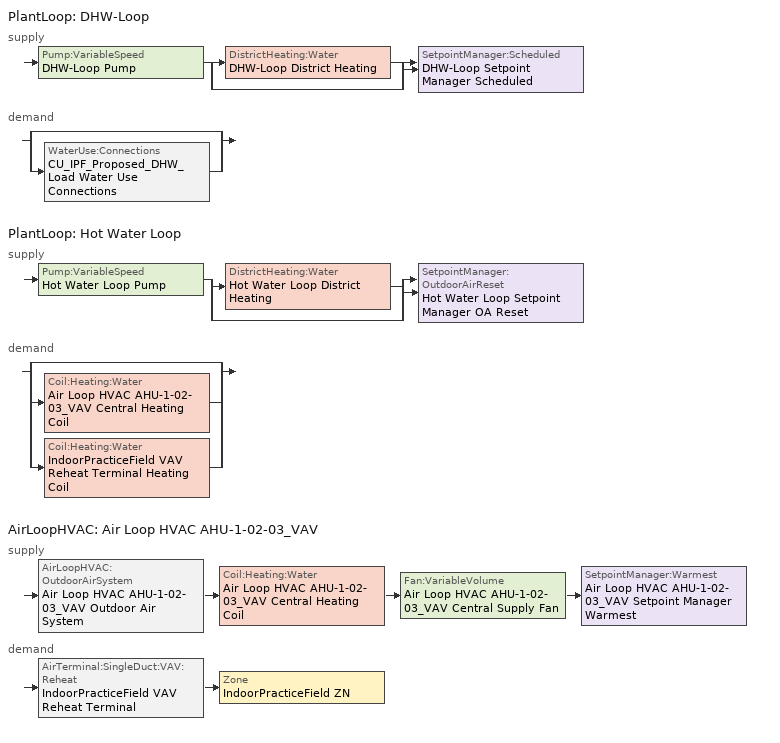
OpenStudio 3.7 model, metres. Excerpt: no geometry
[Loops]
PlantLoop 'DHW-Loop'
 supply: Pump:VariableSpeed 'DHW-Loop Pump' > split
  | DistrictHeating:Water 'DHW-Loop District Heating'
  | bypass
  join > SetpointManager:Scheduled 'DHW-Loop Setpoint Manager Scheduled'
 demand: split
  | bypass
  | WaterUse:Connections 'CU_IPF_Proposed_DHW_Load Water Use Connections'
PlantLoop 'Hot Water Loop'
 supply: Pump:VariableSpeed 'Hot Water Loop Pump' > split
  | DistrictHeating:Water 'Hot Water Loop District Heating'
  | bypass
  join > SetpointManager:OutdoorAirReset 'Hot Water Loop Setpoint Manager OA Reset'
 demand: split
  | bypass
  | Coil:Heating:Water 'Air Loop HVAC AHU-1-02-03_VAV Central Heating Coil'
  | Coil:Heating:Water 'IndoorPracticeField VAV Reheat Terminal Heating Coil'
AirLoopHVAC 'Air Loop HVAC AHU-1-02-03_VAV'
 supply: AirLoopHVAC:OutdoorAirSystem 'Air Loop HVAC AHU-1-02-03_VAV Outdoor Air System' > Coil:Heating:Water 'Air Loop HVAC AHU-1-02-03_VAV Central Heating Coil' > Fan:VariableVolume 'Air Loop HVAC AHU-1-02-03_VAV Central Supply Fan' > SetpointManager:Warmest 'Air Loop HVAC AHU-1-02-03_VAV Setpoint Manager Warmest'
 demand: AirTerminal:SingleDuct:VAV:Reheat 'IndoorPracticeField VAV Reheat Terminal' > Zone 'IndoorPracticeField ZN'
[Sizing:Zone]
IndoorPracticeField ZN: Zone Cooling Design Supply Air Temperature Input Method=SupplyAirTemperature; Zone Cooling Design Supply Air Temperature {C}=12.78; Zone Cooling Design Supply Air Temperature Difference {deltaC}=11.11; Zone Heating Design Supply Air Temperature Input Method=SupplyAirTemperature; Zone Heating Design Supply Air Temperature {C}=32.22; Zone Heating Design Supply Air Temperature Difference {deltaC}=11.11; Zone Cooling Design Supply Air Humidity Ratio {kg-H2O/kg-air}=0.0085; Zone Heating Design Supply Air Humidity Ratio {kg-H2O/kg-air}=0.008; Cooling Design Air Flow Method=DesignDay; Heating Design Air Flow Method=DesignDay; Account for Dedicated Outdoor Air System=No; Dedicated Outdoor Air System Control Strategy=NeutralSupplyAir; Dedicated Outdoor Air Low Setpoint Temperature for Design {C}=Autosize; Dedicated Outdoor Air High Setpoint Temperature for Design {C}=Autosize; Zone Load Sizing Method=Sensible Load Only No Latent Load; Zone Latent Cooling Design Supply Air Humidity Ratio Input Method=HumidityRatioDifference; Zone Cooling Design Supply Air Humidity Ratio Difference {kgWater/kgDryAir}=0.005; Zone Latent Heating Design Supply Air Humidity Ratio Input Method=HumidityRatioDifference; Zone Humidification Design Supply Air Humidity Ratio Difference {kgWater/kgDryAir}=0.005
[Zone equipment]
IndoorPracticeField ZN: IndoorPracticeField VAV Reheat Terminal
[PlantLoop] Glycol Concentration=0; Maximum Loop Temperature {C}=100; Minimum Loop Temperature {C}=10; Plant Loop Volume {m3}=Autocalculate; Load Distribution Scheme=Optimal
DHW-Loop; Hot Water Loop
[Sizing:Plant] Loop Type=Heating; Sizing Option=NonCoincident; Zone Timesteps in Averaging Window=1; Coincident Sizing Factor Mode=None
Name | Design Loop Exit Temperature {C} | Loop Design Temperature Difference {deltaC}
DHW-Loop | 60 | 11
Hot Water Loop | 82.22 | 22.22
[Pump:VariableSpeed] Rated Pump Head {Pa}=210780; Motor Efficiency=0.7; Coefficient 1 of the Part Load Performance Curve=0; Pump Control Type=Intermittent; Skin Loss Radiative Fraction=0.5; Design Power Sizing Method=PowerPerFlowPerPressure; Design Electric Power per Unit Flow Rate {W/(m3/s)}=348701.1; Design Shaft Power per Unit Flow Rate per Unit Head {W-s/m3-Pa}=1.28205; Design Minimum Flow Rate Fraction=0
Name | Coefficient 2 of the Part Load Performance Curve | Coefficient 3 of the Part Load Performance Curve | Coefficient 4 of the Part Load Performance Curve
DHW-Loop Pump | 3.2485 | -4.7443 | 2.5294
Hot Water Loop Pump | 0.5726 | -0.301 | 0.7347
[DistrictHeating:Water] Nominal Capacity {W}=1000000000; Capacity Fraction Schedule=Always On Continuous
DHW-Loop District Heating; Hot Water Loop District Heating
[SetpointManager:Scheduled]
DHW-Loop Setpoint Manager Scheduled: Control Variable=Temperature; Schedule=DHW-Loop-Temp-Schedule
[SetpointManager:OutdoorAirReset]
Hot Water Loop Setpoint Manager OA Reset: Control Variable=Temperature; Setpoint at Outdoor Low Temperature {C}=82.2222; Outdoor Low Temperature {C}=-6.66667; Setpoint at Outdoor High Temperature {C}=60; Outdoor High Temperature {C}=15.5556
[AirLoopHVAC]
Air Loop HVAC AHU-1-02-03_VAV: Availability Schedule=CU_IPF HVAC Schedule; Design Supply Air Flow Rate {m3/s}=56.6337; Design Return Air Flow Fraction of Supply Air Flow=1
[Sizing:System]
Air Loop HVAC AHU-1-02-03_VAV: Type of Load to Size On=Sensible; Design Outdoor Air Flow Rate {m3/s}=Autosize; Central Heating Maximum System Air Flow Ratio=0.3; Preheat Design Temperature {C}=7; Preheat Design Humidity Ratio {kg-H2O/kg-Air}=0.008; Precool Design Temperature {C}=12.8; Precool Design Humidity Ratio {kg-H2O/kg-Air}=0.008; Central Cooling Design Supply Air Temperature {C}=12.7778; Central Heating Design Supply Air Temperature {C}=12.7778; Sizing Option=NonCoincident; 100% Outdoor Air in Cooling=No; 100% Outdoor Air in Heating=No; Central Cooling Design Supply Air Humidity Ratio {kg-H2O/kg-Air}=0.0085; Central Heating Design Supply Air Humidity Ratio {kg-H2O/kg-Air}=0.008; Cooling Design Air Flow Method=DesignDay; Cooling Design Air Flow Rate {m3/s}=0; Heating Design Air Flow Method=DesignDay; Heating Design Air Flow Rate {m3/s}=0; System Outdoor Air Method=ZoneSum; Zone Maximum Outdoor Air Fraction=1; Cooling Supply Air Flow Rate Per Floor Area {m3/s-m2}=0.00996765; Cooling Fraction of Autosized Cooling Supply Air Flow Rate=1; Cooling Supply Air Flow Rate Per Unit Cooling Capacity {m3/s-W}=3.94755e-05; Heating Supply Air Flow Rate Per Floor Area {m3/s-m2}=0.00996765; Heating Fraction of Autosized Heating Supply Air Flow Rate=1; Heating Fraction of Autosized Cooling Supply Air Flow Rate=1; Heating Supply Air Flow Rate Per Unit Heating Capacity {m3/s-W}=3.15882e-05; Cooling Design Capacity Method=CoolingDesignCapacity; Cooling Design Capacity {W}=Autosize; Cooling Design Capacity Per Floor Area {W/m2}=234.7; Fraction of Autosized Cooling Design Capacity=1; Heating Design Capacity Method=HeatingDesignCapacity; Heating Design Capacity {W}=Autosize; Heating Design Capacity Per Floor Area {W/m2}=157; Fraction of Autosized Heating Design Capacity=1; Central Cooling Capacity Control Method=OnOff
[Fan:VariableVolume]
Air Loop HVAC AHU-1-02-03_VAV Central Supply Fan: Availability Schedule=Always On Discrete; Fan Total Efficiency=0.7; Pressure Rise {Pa}=1743.7; Maximum Flow Rate {m3/s}=56.6337; Fan Power Minimum Flow Rate Input Method=FixedFlowRate; Fan Power Minimum Flow Fraction=0; Fan Power Minimum Air Flow Rate {m3/s}=0; Motor Efficiency=0.9; Motor In Airstream Fraction=1; Fan Power Coefficient 1=0.0013; Fan Power Coefficient 2=0.147; Fan Power Coefficient 3=0.9506; Fan Power Coefficient 4=-0.0998; Fan Power Coefficient 5=0
[Coil:Heating:Water] Availability Schedule=Always On Discrete; Rated Inlet Water Temperature {C}=82.2222; Rated Outlet Water Temperature {C}=60; Rated Outlet Air Temperature {C}=32.2222
Name | Maximum Water Flow Rate {m3/s} | Performance Input Method | Rated Capacity {W} | Rated Inlet Air Temperature {C}
Air Loop HVAC AHU-1-02-03_VAV Central Heating Coil | 0.00879384 | NominalCapacity | 758292 | 5.33333
IndoorPracticeField VAV Reheat Terminal Heating Coil |  |  |  | 12.7778
[Controller:OutdoorAir]
Air Loop HVAC AHU-1-02-03_VAV Outdoor Air Controller: Minimum Outdoor Air Flow Rate {m3/s}=autosize; Maximum Outdoor Air Flow Rate {m3/s}=56.6337; Economizer Control Type=FixedDryBulb; Economizer Control Action Type=ModulateFlow; Economizer Maximum Limit Dry-Bulb Temperature {C}=100; Economizer Maximum Limit Enthalpy {J/kg}=64000; Economizer Minimum Limit Dry-Bulb Temperature {C}=-100; Lockout Type=NoLockout; Minimum Limit Type=FixedMinimum; Minimum Outdoor Air Schedule=CU_IPF HVAC Schedule; Controller Mechanical Ventilation=Controller Mechanical Ventilation 1; High Humidity Control=No; Heat Recovery Bypass Control Type=BypassWhenWithinEconomizerLimits; Economizer Operation Staging=InterlockedWithMechanicalCooling
[Controller:MechanicalVentilation]
Controller Mechanical Ventilation 1: Availability Schedule=CU_IPF HVAC Schedule; System Outdoor Air Method=ZoneSum
[AirLoopHVAC:OutdoorAirSystem]
Air Loop HVAC AHU-1-02-03_VAV Outdoor Air System: Controller=Air Loop HVAC AHU-1-02-03_VAV Outdoor Air Controller
[SetpointManager:Warmest]
Air Loop HVAC AHU-1-02-03_VAV Setpoint Manager Warmest: Control Variable=Temperature; Minimum Setpoint Temperature {C}=12.7778; Maximum Setpoint Temperature {C}=18.3333; Strategy=MaximumTemperature
[Controller:WaterCoil] Action=Normal; Minimum Actuated Flow {m3/s}=0
Name | Water Coil | Maximum Actuated Flow {m3/s}
Controller Water Coil 1 | Air Loop HVAC AHU-1-02-03_VAV Central Heating Coil | 0.00879384
Controller Water Coil 2 | IndoorPracticeField VAV Reheat Terminal Heating Coil
[AirTerminal:SingleDuct:VAV:Reheat]
IndoorPracticeField VAV Reheat Terminal: Availability Schedule=Always On Discrete; Maximum Air Flow Rate {m3/s}=56.6337; Zone Minimum Air Flow Input Method=Constant; Constant Minimum Air Flow Fraction=0.3; Fixed Minimum Air Flow Rate {m3/s}=0; Reheat Coil=IndoorPracticeField VAV Reheat Terminal Heating Coil; Maximum Hot Water or Steam Flow Rate {m3/s}=Autocalculate; Minimum Hot Water or Steam Flow Rate {m3/s}=0; Convergence Tolerance=0.001; Damper Heating Action=ReverseWithLimits; Maximum Reheat Air Temperature {C}=35; Control For Outdoor Air=No
[WaterUse:Equipment:Definition]
CU_IPF_Proposed_DHW_Load Water Use Equipment Definition: Peak Flow Rate {m3/s}=1.72202e-06; Target Temperature Schedule=CU_IPF_Proposed_DHW_Load Hot Water Target Temperature Schedule
[WaterUse:Equipment]
CU_IPF_Proposed_DHW_Load Water Use Equipment: Water Use Equipment Definition=CU_IPF_Proposed_DHW_Load Water Use Equipment Definition; Flow Rate Fraction Schedule=Default Medium Office Hot Water Schedule 1
[WaterUse:Connections]
CU_IPF_Proposed_DHW_Load Water Use Connections: Water Use Equipment Name 1=CU_IPF_Proposed_DHW_Load Water Use Equipment
[Schedule:Ruleset]
Name | Default Day Schedule | Summer Design Day Schedule | Winter Design Day Schedule
CU_IPF HVAC Schedule | CU_IPF HVAC Schedule Weekdays | CU_IPF HVAC Schedule Summer Design Day | CU_IPF HVAC Schedule Winter Design Day
DHW-Loop-Temp-Schedule | DHW-Loop-Temp-Schedule All Days
Default Medium Office Hot Water Schedule 1 | Default Medium Office Hot Water Schedule 1 Weekday | Default Medium Office Hot Water Schedule 1 Summer Design Day | Default Medium Office Hot Water Schedule 1 Winter Design Day
CU_IPF_Proposed_DHW_Load Hot Water Target Temperature Schedule | CU_IPF_Proposed_DHW_Load Hot Water Target Temperature Schedule All Days
[Schedule:Day]
CU_IPF HVAC Schedule Weekdays; CU_IPF HVAC Schedule Winter Design Day; CU_IPF HVAC Schedule Summer Design Day: 6, 0, 0, 19, 0, 1, 24, 0, 0
CU_IPF HVAC Schedule Weekend: 10, 0, 0, 14, 0, 1, 24, 0, 0
CU_IPF HVAC Schedule Winter Break; CU_IPF HVAC Schedule Offseason; Default Medium Office Hot Water Schedule 1 Winter Design Day: 24, 0, 0
DHW-Loop-Temp-Schedule All Days: 24, 0, 60
Default Medium Office Hot Water Schedule 1 Weekday; Default Medium Office Hot Water Schedule 1 Summer Design Day: 5, 0, 0.05, 6, 0, 0.08, 7, 0, 0.07, 8, 0, 0.19, 9, 0, 0.35, 10, 0, 0.38, 11, 0, 0.39, 12, 0, 0.47, 13, 0, 0.57, 14, 0, 0.54, 15, 0, 0.34, 16, 0, 0.33, 17, 0, 0.44, 18, 0, 0.26, 19, 0, 0.21, 20, 0, 0.15, 21, 0, 0.17, 22, 0, 0.08, 24, 0, 0.05
Default Medium Office Hot Water Schedule 1 Saturday: 5, 0, 0.05, 6, 0, 0.08, 7, 0, 0.07, 8, 0, 0.11, 9, 0, 0.15, 10, 0, 0.21, 11, 0, 0.19, 12, 0, 0.23, 13, 0, 0.2, 14, 0, 0.19, 15, 0, 0.15, 16, 0, 0.13, 17, 0, 0.14, 21, 0, 0.07, 22, 0, 0.09, 24, 0, 0.05
Default Medium Office Hot Water Schedule 1 Sunday: 5, 0, 0.04, 6, 0, 0.07, 11, 0, 0.04, 13, 0, 0.06, 14, 0, 0.09, 15, 0, 0.06, 21, 0, 0.04, 22, 0, 0.07, 24, 0, 0.04
CU_IPF_Proposed_DHW_Load Hot Water Target Temperature Schedule All Days: 24, 0, 40.5556
[Schedule:Rule] Date Specification Type=DateRange
Name | Schedule Ruleset | Rule Order | Day Schedule | Apply Sunday | Apply Saturday | Start Month | Start Day | End Month | End Day | Apply Monday | Apply Tuesday | Apply Wednesday | Apply Thursday | Apply Friday
CU_IPF HVAC Schedule Weekend Rule | CU_IPF HVAC Schedule | 2 | CU_IPF HVAC Schedule Weekend | Yes | Yes | 1 | 1 | 12 | 31
CU_IPF HVAC Schedule Winter Break Rule | CU_IPF HVAC Schedule | 1 | CU_IPF HVAC Schedule Winter Break | Yes | Yes | 12 | 18 | 1 | 11 | Yes | Yes | Yes | Yes | Yes
CU_IPF HVAC Schedule Offseason Rule | CU_IPF HVAC Schedule | 0 | CU_IPF HVAC Schedule Offseason | Yes | Yes | 5 | 1 | 7 | 31 | Yes | Yes | Yes | Yes | Yes
Default Medium Office Hot Water Schedule 1 Saturday Rule | Default Medium Office Hot Water Schedule 1 | 1 | Default Medium Office Hot Water Schedule 1 Saturday |  | Yes | 1 | 1 | 12 | 31
Default Medium Office Hot Water Schedule 1 Sunday Rule | Default Medium Office Hot Water Schedule 1 | 0 | Default Medium Office Hot Water Schedule 1 Sunday | Yes |  | 1 | 1 | 12 | 31
[Schedule:Constant] Value=1
Always On Continuous; Always On Discrete
